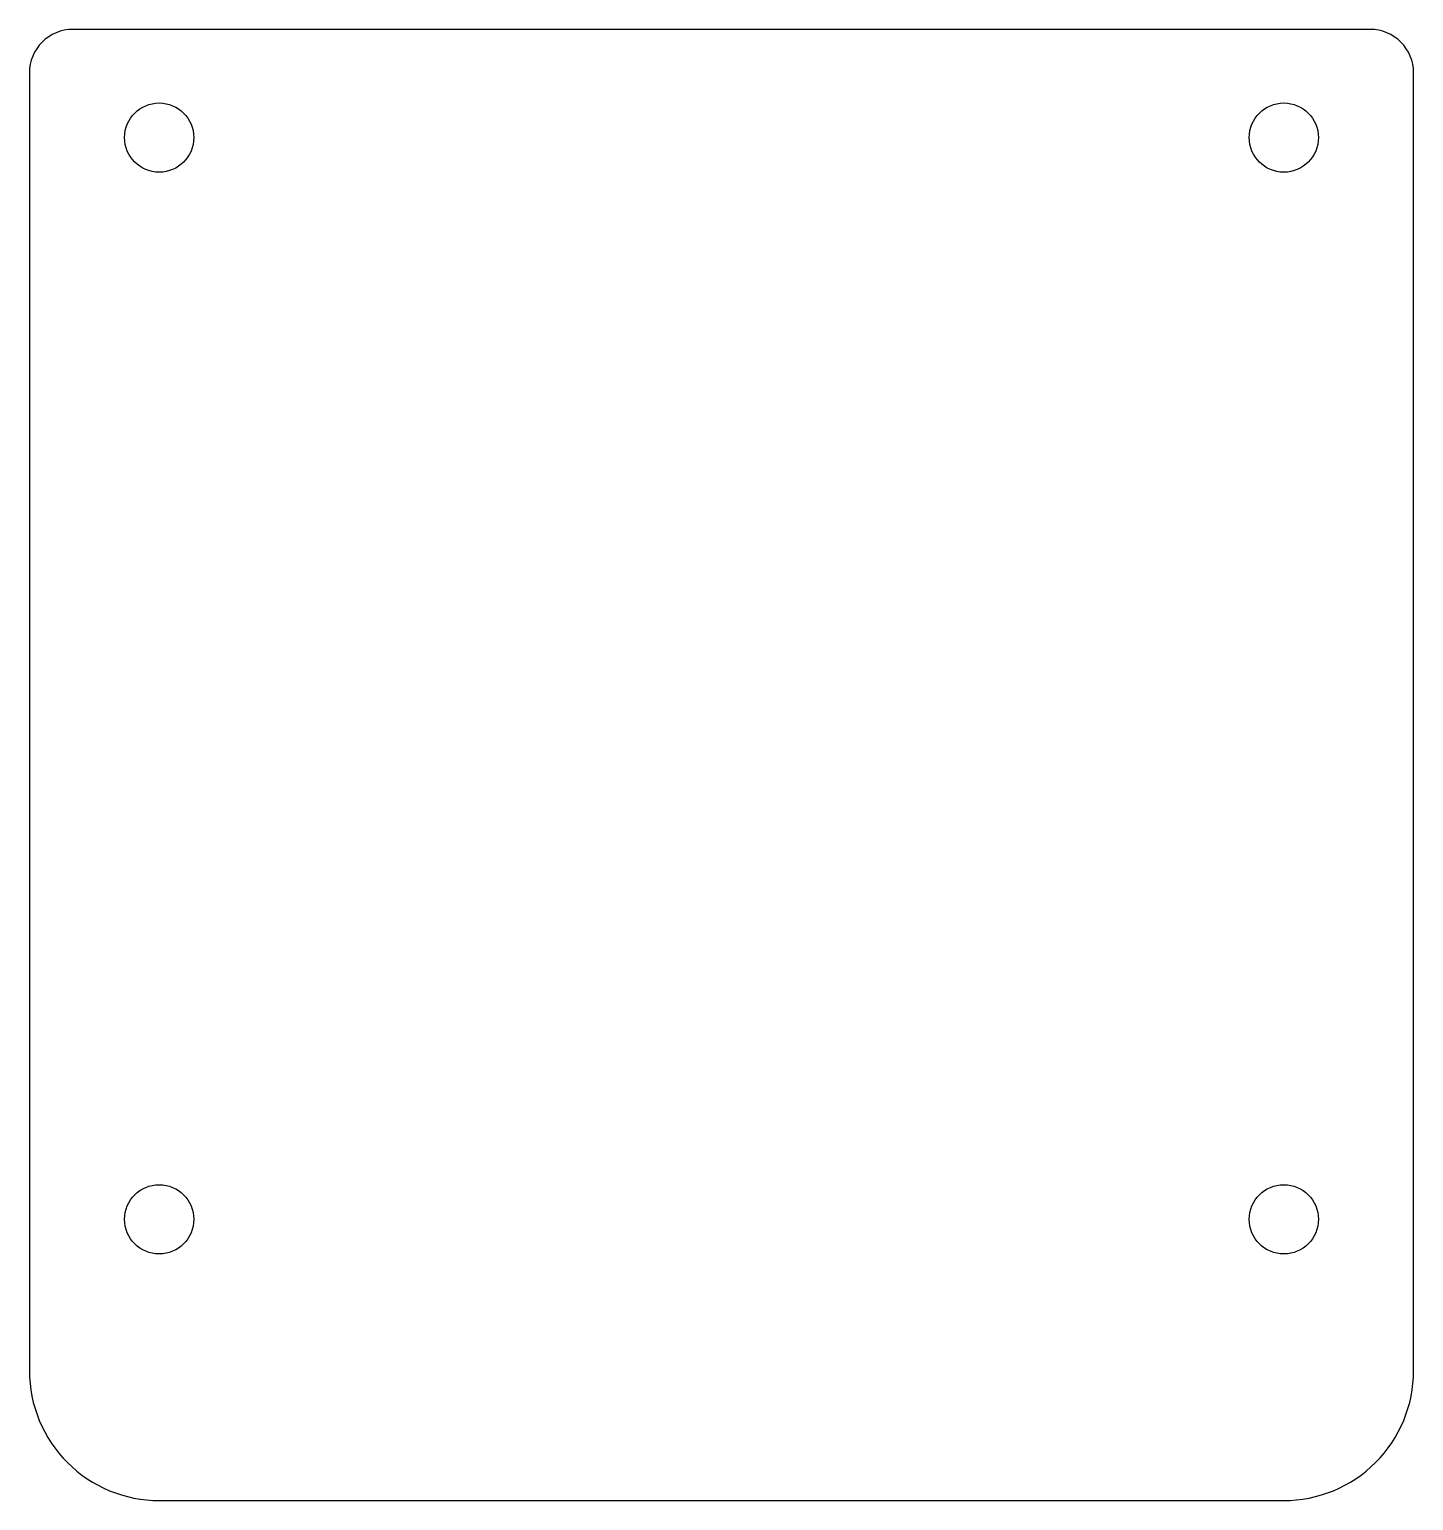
# Model space of a CAD drawing. Header units: millimetres. Extents: x -64 to 0, y -68 to 0.
import ezdxf

# ---------------------------------------------------------------- set-up
doc = ezdxf.new("R2010")
doc.units = ezdxf.units.MM
doc.layers.get('0').update_dxf_attribs({"linetype": 'CONTINUOUS'})

msp = doc.modelspace()

# ---------------------------------------------------------------- linework, layer by layer
msp.add_lwpolyline([(-6, -68, 0.414214), (0, -62), (0, -2, 0.414214), (-2, 0), (-62, 0, 0.414214), (-64, -2), (-64, -62, 0.414214), (-58, -68)], format="xyb", close=True)
for centre in [(-58, -5), (-6, -5), (-58, -55), (-6, -55)]:
    msp.add_circle(centre, 1.6)

doc.saveas('drawing.dxf')
